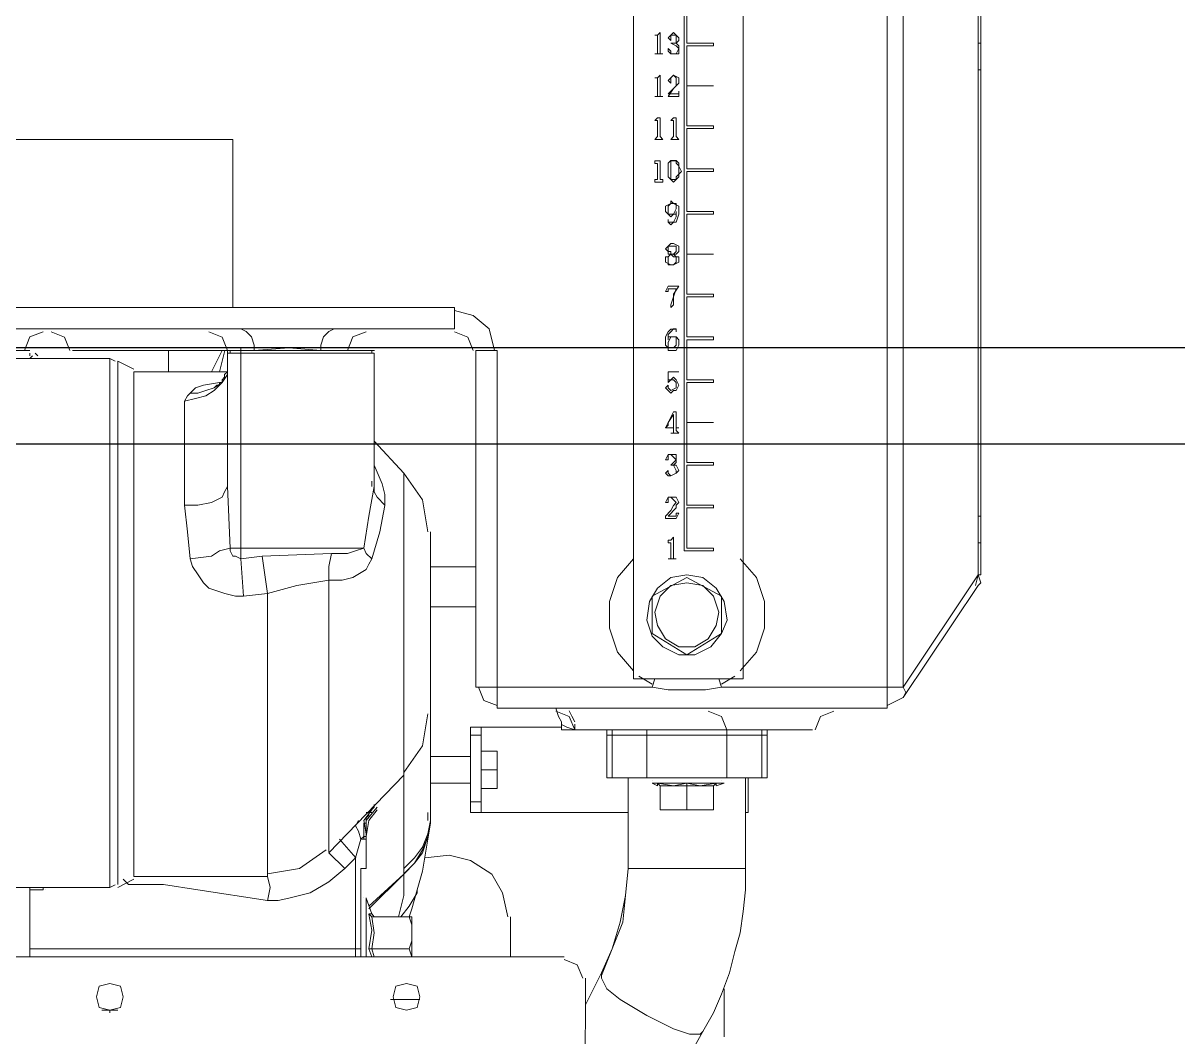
# Model space of a CAD drawing. Header units: inches. Extents: x 11 to 128, y 20 to 108.
# Drawn here: x 31.7957 to 32.1045, y 83.0887 to 83.3599 of the extents above; entities that cross this region are included whole.
import ezdxf

# ---------------------------------------------------------------- set-up
doc = ezdxf.new("R2010")
doc.units = ezdxf.units.IN
doc.header["$MEASUREMENT"] = 0
doc.layers.add('1', color=255, linetype='Continuous')
doc.layers.add('Dim', color=6, linetype='Continuous', lineweight=13)

# ---------------------------------------------------------------- blocks, each defined once
blk = doc.blocks.new('5')
at = {"layer": '1', "lineweight": 9}
for p, q in [((226.88662, -21.23033), (226.88662, -21.46021)), ((226.91267, -21.46021), (226.91267, -21.23033)), ((226.94696, -21.27543), (226.94696, -21.46719)), ((226.95078, -21.27859), (226.95078, -21.46213)), ((226.8987, -21.42973), (226.8987, -21.28877)), ((226.89934, -21.29956), (226.89934, -21.30907)), ((226.96855, -21.30146), (226.96855, -21.30907)), ((226.96918, -21.30907), (226.96918, -21.30146)), ((226.89235, -21.30716), (226.89298, -21.30653)), ((226.89298, -21.30653), (226.89298, -21.30653)), ((226.89298, -21.30653), (226.89298, -21.31098)), ((226.89615, -21.30652), (226.89552, -21.30716)), ((226.89679, -21.30716), (226.89615, -21.30652)), ((226.89235, -21.30716), (226.8917, -21.30716)), ((226.8917, -21.30716), (226.89235, -21.30716)), ((226.89171, -21.30716), (226.89171, -21.30716)), ((226.89235, -21.30781), (226.89235, -21.30716)), ((226.89235, -21.31099), (226.89235, -21.30783)), ((226.89552, -21.30716), (226.89488, -21.30781)), ((226.89488, -21.30781), (226.89552, -21.30844)), ((226.89552, -21.30781), (226.89552, -21.30716)), ((226.89552, -21.30716), (226.89552, -21.30716)), ((226.89552, -21.30716), (226.89615, -21.30716)), ((226.89552, -21.30844), (226.89552, -21.30781)), ((226.89552, -21.30907), (226.89552, -21.30907)), ((226.89679, -21.30908), (226.89552, -21.30908)), ((226.89552, -21.30908), (226.89679, -21.30971)), ((226.89615, -21.30716), (226.89679, -21.30716)), ((226.89742, -21.30781), (226.89679, -21.30716)), ((226.89679, -21.30716), (226.89679, -21.30781)), ((226.89679, -21.30781), (226.89679, -21.30908)), ((226.89679, -21.30907), (226.89742, -21.30844)), ((226.89742, -21.30971), (226.89679, -21.30908)), ((226.89679, -21.30971), (226.89742, -21.31034)), ((226.89742, -21.30844), (226.89742, -21.30781)), ((226.89742, -21.31034), (226.89742, -21.30971)), ((226.89934, -21.30907), (226.90568, -21.30907)), ((226.90568, -21.3097), (226.89934, -21.3097)), ((226.89934, -21.3097), (226.89934, -21.31923)), ((226.90568, -21.30907), (226.90568, -21.30971)), ((226.96855, -21.31544), (226.96855, -21.30907)), ((226.96855, -21.30907), (226.96918, -21.30907)), ((226.96918, -21.30907), (226.96918, -21.30907)), ((226.96918, -21.30907), (226.96918, -21.31544)), ((226.96918, -21.3097), (226.96918, -21.30907)), ((226.96918, -21.31162), (226.96918, -21.3097)), ((226.8917, -21.31162), (226.89235, -21.31162)), ((226.89171, -21.31162), (226.89361, -21.31162)), ((226.89171, -21.31162), (226.89171, -21.31162)), ((226.89171, -21.31162), (226.89171, -21.31162)), ((226.89235, -21.31162), (226.89235, -21.31099)), ((226.89298, -21.31162), (226.89298, -21.31098)), ((226.89361, -21.31162), (226.89298, -21.31162)), ((226.89361, -21.31162), (226.89361, -21.31162)), ((226.89552, -21.311), (226.89488, -21.31034)), ((226.89488, -21.31034), (226.89488, -21.311)), ((226.89488, -21.311), (226.89552, -21.31161)), ((226.89552, -21.31161), (226.89552, -21.311)), ((226.89615, -21.31161), (226.89552, -21.31161)), ((226.89552, -21.31161), (226.89615, -21.31161)), ((226.89679, -21.31161), (226.89615, -21.31161)), ((226.89615, -21.31161), (226.89742, -21.31161)), ((226.89742, -21.31034), (226.89679, -21.31161)), ((226.89742, -21.31161), (226.89742, -21.31034)), ((226.96918, -21.31417), (226.96918, -21.31162)), ((226.96918, -21.31544), (226.96918, -21.31417)), ((226.89235, -21.31734), (226.8917, -21.31734)), ((226.8917, -21.31734), (226.89235, -21.31734)), ((226.89171, -21.31734), (226.89171, -21.31734)), ((226.89235, -21.31734), (226.89298, -21.3167)), ((226.89235, -21.31797), (226.89235, -21.31734)), ((226.89235, -21.32115), (226.89235, -21.31797)), ((226.89298, -21.3167), (226.89298, -21.3167)), ((226.89298, -21.3167), (226.89298, -21.32115)), ((226.89488, -21.31797), (226.89552, -21.31733)), ((226.89552, -21.3186), (226.89488, -21.31797)), ((226.89552, -21.31733), (226.89615, -21.3167)), ((226.89552, -21.31734), (226.89615, -21.3167)), ((226.89552, -21.31797), (226.89552, -21.31734)), ((226.89552, -21.31797), (226.89552, -21.3186)), ((226.89552, -21.31797), (226.89552, -21.31797)), ((226.89615, -21.3167), (226.89742, -21.31733)), ((226.89615, -21.3167), (226.89679, -21.31734)), ((226.89679, -21.31734), (226.89679, -21.31797)), ((226.89679, -21.31797), (226.89679, -21.31923)), ((226.89742, -21.31733), (226.89742, -21.31797)), ((226.89742, -21.31797), (226.89742, -21.3186)), ((226.96855, -21.42149), (226.96855, -21.31544)), ((226.96855, -21.31544), (226.96918, -21.31544)), ((226.96918, -21.31544), (226.96918, -21.42149)), ((226.96918, -21.42149), (226.96918, -21.31544)), ((226.89679, -21.31923), (226.89488, -21.32115)), ((226.89615, -21.31987), (226.89488, -21.32177)), ((226.89679, -21.31923), (226.89615, -21.31987)), ((226.89742, -21.3186), (226.89679, -21.31923)), ((226.89742, -21.3205), (226.89742, -21.32177)), ((226.89742, -21.32051), (226.89742, -21.32051)), ((226.89742, -21.32051), (226.89742, -21.32114)), ((226.90568, -21.31923), (226.89934, -21.31923)), ((226.89934, -21.31923), (226.90568, -21.31923)), ((226.89934, -21.31923), (226.89934, -21.32876)), ((226.90568, -21.31923), (226.90568, -21.31923)), ((226.8917, -21.32176), (226.89235, -21.32176)), ((226.89171, -21.32177), (226.89361, -21.32177)), ((226.89171, -21.32177), (226.89171, -21.32177)), ((226.89171, -21.32177), (226.89171, -21.32177)), ((226.89235, -21.32176), (226.89235, -21.32115)), ((226.89298, -21.32177), (226.89298, -21.32116)), ((226.89361, -21.32177), (226.89298, -21.32177)), ((226.89361, -21.32177), (226.89361, -21.32177)), ((226.89488, -21.32115), (226.89679, -21.32115)), ((226.89742, -21.32177), (226.89488, -21.32177)), ((226.89488, -21.32177), (226.89488, -21.32177)), ((226.89742, -21.32114), (226.89679, -21.32114)), ((226.8917, -21.32749), (226.89235, -21.32686)), ((226.89235, -21.32749), (226.8917, -21.32749)), ((226.89171, -21.32749), (226.89171, -21.32749)), ((226.89171, -21.32749), (226.89171, -21.32749)), ((226.89235, -21.32686), (226.89298, -21.32686)), ((226.89235, -21.3313), (226.89235, -21.32748)), ((226.89235, -21.32749), (226.89235, -21.32749)), ((226.89298, -21.32686), (226.89298, -21.32686)), ((226.89298, -21.32686), (226.89298, -21.33129)), ((226.89552, -21.32749), (226.89615, -21.32686)), ((226.89552, -21.32749), (226.89552, -21.32749)), ((226.89552, -21.32749), (226.89552, -21.32749)), ((226.89552, -21.32749), (226.89552, -21.32749)), ((226.89615, -21.32749), (226.89552, -21.32749)), ((226.89615, -21.32686), (226.89679, -21.32686)), ((226.89615, -21.3313), (226.89615, -21.32748)), ((226.89679, -21.32686), (226.89679, -21.32686)), ((226.89679, -21.32686), (226.89679, -21.33129)), ((226.89934, -21.32877), (226.90568, -21.32877)), ((226.90568, -21.32877), (226.90568, -21.3294)), ((226.8917, -21.33195), (226.89235, -21.3313)), ((226.89235, -21.3313), (226.89235, -21.3313)), ((226.89298, -21.33129), (226.89361, -21.33195)), ((226.89553, -21.33195), (226.89615, -21.3313)), ((226.89615, -21.3313), (226.89615, -21.3313)), ((226.89679, -21.33129), (226.89742, -21.33195)), ((226.90568, -21.3294), (226.89934, -21.3294)), ((226.89934, -21.3294), (226.89934, -21.33893)), ((226.73167, -21.33195), (226.79137, -21.33195)), ((226.79136, -21.33195), (226.79136, -21.37194)), ((226.89361, -21.33195), (226.89171, -21.33195)), ((226.89171, -21.33195), (226.89171, -21.33195)), ((226.89171, -21.33195), (226.89171, -21.33195)), ((226.89361, -21.33195), (226.89361, -21.33195)), ((226.89361, -21.33195), (226.89361, -21.33195)), ((226.89742, -21.33195), (226.89552, -21.33195)), ((226.89552, -21.33195), (226.89552, -21.33195)), ((226.89552, -21.33195), (226.89552, -21.33195)), ((226.89742, -21.33195), (226.89742, -21.33195)), ((226.89742, -21.33195), (226.89742, -21.33195)), ((226.8917, -21.33702), (226.89235, -21.33702)), ((226.89171, -21.33702), (226.89171, -21.33702)), ((226.89171, -21.33765), (226.89171, -21.33702)), ((226.89235, -21.33702), (226.89298, -21.33702)), ((226.89298, -21.33702), (226.89298, -21.33702)), ((226.89298, -21.33702), (226.89298, -21.34147)), ((226.89553, -21.33701), (226.89488, -21.33764)), ((226.89552, -21.33764), (226.89552, -21.33703)), ((226.89552, -21.33703), (226.89615, -21.33703)), ((226.89615, -21.33701), (226.89553, -21.33701)), ((226.8968, -21.33701), (226.89615, -21.33701)), ((226.89615, -21.33703), (226.89679, -21.33703)), ((226.89679, -21.33703), (226.89679, -21.33764)), ((226.89742, -21.33764), (226.8968, -21.33701)), ((226.89235, -21.33765), (226.8917, -21.33765)), ((226.89235, -21.34147), (226.89235, -21.33765)), ((226.89235, -21.33765), (226.89235, -21.33765)), ((226.89488, -21.33764), (226.89488, -21.33828)), ((226.89488, -21.33828), (226.89488, -21.33956)), ((226.89488, -21.33956), (226.89488, -21.34019)), ((226.89552, -21.33827), (226.89552, -21.33764)), ((226.89552, -21.33893), (226.89552, -21.33827)), ((226.89552, -21.33956), (226.89552, -21.33893)), ((226.89552, -21.34019), (226.89552, -21.33956)), ((226.89679, -21.33764), (226.89742, -21.33827)), ((226.89742, -21.33828), (226.89742, -21.33764)), ((226.89742, -21.33827), (226.89742, -21.33956)), ((226.89805, -21.33956), (226.89742, -21.33828)), ((226.89742, -21.34019), (226.89805, -21.33956)), ((226.89742, -21.33956), (226.89742, -21.34019)), ((226.89934, -21.33893), (226.90568, -21.33893)), ((226.90568, -21.33956), (226.89934, -21.33956)), ((226.89934, -21.33956), (226.89934, -21.34909)), ((226.90568, -21.33893), (226.90568, -21.33957)), ((226.8917, -21.34147), (226.89235, -21.34147)), ((226.89171, -21.3421), (226.89171, -21.34147)), ((226.89171, -21.34147), (226.89171, -21.34147)), ((226.89361, -21.3421), (226.89171, -21.3421)), ((226.89235, -21.34147), (226.89235, -21.34147)), ((226.89298, -21.34147), (226.89361, -21.34147)), ((226.89361, -21.34147), (226.89361, -21.34147)), ((226.89361, -21.34147), (226.89361, -21.3421)), ((226.89488, -21.34019), (226.89488, -21.34083)), ((226.89488, -21.34083), (226.89553, -21.34146)), ((226.89552, -21.34082), (226.89552, -21.34019)), ((226.89552, -21.34148), (226.89552, -21.34082)), ((226.89615, -21.34148), (226.89552, -21.34148)), ((226.89553, -21.34146), (226.89615, -21.34211)), ((226.89615, -21.34211), (226.8968, -21.34146)), ((226.89679, -21.34148), (226.89615, -21.34148)), ((226.89742, -21.34019), (226.89679, -21.34082)), ((226.89679, -21.34082), (226.89679, -21.34148)), ((226.8968, -21.34146), (226.89742, -21.34083)), ((226.89742, -21.34083), (226.89742, -21.34019)), ((226.89742, -21.34019), (226.89742, -21.34019)), ((226.89552, -21.34719), (226.89425, -21.3478)), ((226.89425, -21.3478), (226.89425, -21.34848)), ((226.89488, -21.34781), (226.89552, -21.34718)), ((226.89488, -21.34847), (226.89488, -21.34781)), ((226.89615, -21.34719), (226.89552, -21.34654)), ((226.89552, -21.34654), (226.89552, -21.34719)), ((226.89552, -21.34718), (226.89679, -21.34718)), ((226.89552, -21.34718), (226.89552, -21.34718)), ((226.89742, -21.3478), (226.89615, -21.34719)), ((226.89679, -21.34718), (226.89679, -21.34847)), ((226.89742, -21.34848), (226.89742, -21.3478)), ((226.89425, -21.34848), (226.89425, -21.34909)), ((226.89425, -21.34909), (226.89488, -21.34972)), ((226.89488, -21.3491), (226.89488, -21.34847)), ((226.89488, -21.34971), (226.89488, -21.3491)), ((226.89552, -21.34971), (226.89488, -21.34971)), ((226.89488, -21.34972), (226.89552, -21.35035)), ((226.89488, -21.35164), (226.89488, -21.351)), ((226.89488, -21.351), (226.89488, -21.35164)), ((226.89615, -21.34971), (226.89552, -21.34971)), ((226.89552, -21.35035), (226.89615, -21.34972)), ((226.89679, -21.34847), (226.89615, -21.34971)), ((226.89615, -21.34972), (226.89679, -21.34972)), ((226.89679, -21.35036), (226.89615, -21.35165)), ((226.89679, -21.34847), (226.89679, -21.34847)), ((226.89679, -21.34972), (226.89679, -21.34909)), ((226.89679, -21.3491), (226.89679, -21.35036)), ((226.89679, -21.35164), (226.89742, -21.34972)), ((226.89742, -21.34909), (226.89742, -21.34848)), ((226.89742, -21.34972), (226.89742, -21.34909)), ((226.89934, -21.3491), (226.90568, -21.3491)), ((226.90568, -21.34971), (226.89934, -21.34971)), ((226.89934, -21.34971), (226.89934, -21.35924)), ((226.90568, -21.3491), (226.90568, -21.34971)), ((226.89552, -21.35164), (226.89488, -21.35164)), ((226.89488, -21.35164), (226.89488, -21.35164)), ((226.89488, -21.35164), (226.89552, -21.35227)), ((226.89552, -21.35164), (226.89552, -21.35164)), ((226.89552, -21.35227), (226.89615, -21.35164)), ((226.89615, -21.35165), (226.89552, -21.35165)), ((226.89615, -21.35164), (226.89679, -21.35164)), ((226.89488, -21.35734), (226.89426, -21.35798)), ((226.89426, -21.35798), (226.89426, -21.35798)), ((226.89426, -21.35798), (226.89488, -21.35861)), ((226.89553, -21.35671), (226.89488, -21.35734)), ((226.89553, -21.35735), (226.89488, -21.35735)), ((226.89488, -21.35735), (226.89488, -21.35798)), ((226.89488, -21.35798), (226.89488, -21.35861)), ((226.89488, -21.35861), (226.89553, -21.35861)), ((226.89488, -21.35861), (226.89488, -21.35924)), ((226.89488, -21.35987), (226.89552, -21.35923)), ((226.89488, -21.35924), (226.89553, -21.35924)), ((226.89553, -21.35924), (226.89488, -21.35988)), ((226.89552, -21.35924), (226.89615, -21.35988)), ((226.89615, -21.35671), (226.89553, -21.35671)), ((226.89615, -21.35735), (226.89553, -21.35735)), ((226.89553, -21.35861), (226.89553, -21.35924)), ((226.89553, -21.35924), (226.89615, -21.35924)), ((226.89742, -21.35735), (226.89615, -21.35671)), ((226.89615, -21.35671), (226.89615, -21.35671)), ((226.8968, -21.35735), (226.89615, -21.35735)), ((226.89679, -21.35861), (226.89615, -21.35925)), ((226.89615, -21.35924), (226.8968, -21.35924)), ((226.89615, -21.35924), (226.89615, -21.35924)), ((226.89679, -21.35986), (226.89615, -21.35925)), ((226.89679, -21.35798), (226.89679, -21.35798)), ((226.89679, -21.35798), (226.89679, -21.35861)), ((226.89679, -21.35861), (226.89679, -21.35861)), ((226.8968, -21.35798), (226.8968, -21.35735)), ((226.8968, -21.35924), (226.89742, -21.35861)), ((226.89742, -21.35798), (226.89742, -21.35735)), ((226.89742, -21.35861), (226.89742, -21.35798)), ((226.89742, -21.35798), (226.89742, -21.35798)), ((226.90568, -21.35924), (226.89934, -21.35924)), ((226.89934, -21.35924), (226.90568, -21.35924)), ((226.89934, -21.35924), (226.89934, -21.36877)), ((226.90568, -21.35924), (226.90568, -21.35924)), ((226.89488, -21.35988), (226.89426, -21.35988)), ((226.89426, -21.35988), (226.89426, -21.36053)), ((226.89426, -21.36053), (226.89426, -21.36114)), ((226.89426, -21.36114), (226.89553, -21.36179)), ((226.89488, -21.36052), (226.89488, -21.35987)), ((226.89488, -21.36051), (226.89488, -21.36114)), ((226.89488, -21.36052), (226.89488, -21.36052)), ((226.89488, -21.36114), (226.89488, -21.3618)), ((226.89488, -21.3618), (226.89615, -21.3618)), ((226.89553, -21.36179), (226.89615, -21.36179)), ((226.89615, -21.35988), (226.89679, -21.35988)), ((226.89615, -21.3618), (226.89742, -21.36114)), ((226.89679, -21.36115), (226.89615, -21.36181)), ((226.89615, -21.3618), (226.89615, -21.3618)), ((226.89615, -21.3618), (226.89615, -21.3618)), ((226.89742, -21.35986), (226.89679, -21.35986)), ((226.89679, -21.35988), (226.89679, -21.36053)), ((226.89679, -21.36052), (226.89679, -21.36052)), ((226.89679, -21.36052), (226.89679, -21.36115)), ((226.89742, -21.36052), (226.89742, -21.35986)), ((226.89742, -21.36115), (226.89742, -21.36052)), ((226.89742, -21.36115), (226.89742, -21.36115)), ((226.89425, -21.36815), (226.89488, -21.36686)), ((226.89488, -21.36686), (226.89742, -21.36686)), ((226.89552, -21.3675), (226.89488, -21.3675)), ((226.89488, -21.3675), (226.89488, -21.36814)), ((226.89679, -21.36751), (226.89552, -21.36751)), ((226.89742, -21.36686), (226.89615, -21.36877)), ((226.89615, -21.36938), (226.89679, -21.36751)), ((226.89742, -21.36686), (226.89742, -21.36686)), ((226.89488, -21.36814), (226.89425, -21.36814)), ((226.89552, -21.3713), (226.89615, -21.36938)), ((226.89615, -21.36877), (226.89615, -21.37067)), ((226.89934, -21.36877), (226.90568, -21.36877)), ((226.90568, -21.36939), (226.89934, -21.36939)), ((226.89934, -21.36939), (226.89934, -21.37892)), ((226.90568, -21.36877), (226.90568, -21.3694)), ((226.79137, -21.37194), (226.73167, -21.37194)), ((226.84409, -21.37194), (226.79137, -21.37194)), ((226.84852, -21.37385), (226.84408, -21.37259)), ((226.84409, -21.37702), (226.84409, -21.37194)), ((226.89615, -21.3713), (226.89552, -21.37194)), ((226.89552, -21.37194), (226.89552, -21.3713)), ((226.89615, -21.37067), (226.89615, -21.3713)), ((226.85233, -21.37701), (226.84852, -21.37385)), ((226.72468, -21.37702), (226.79328, -21.37702)), ((226.74627, -21.37766), (226.7431, -21.37892)), ((226.75134, -21.37893), (226.74819, -21.37767)), ((226.78565, -21.37767), (226.78881, -21.37893)), ((226.79455, -21.37765), (226.79328, -21.37702)), ((226.79328, -21.37702), (226.8047, -21.37702)), ((226.7958, -21.37892), (226.79455, -21.37765)), ((226.8047, -21.37702), (226.8155, -21.37702)), ((226.81421, -21.37765), (226.81296, -21.37892)), ((226.8155, -21.37702), (226.81421, -21.37765)), ((226.8155, -21.37702), (226.84408, -21.37702)), ((226.82312, -21.37766), (226.81995, -21.37892)), ((226.84724, -21.37893), (226.84409, -21.37767)), ((226.85361, -21.38212), (226.85233, -21.37701)), ((226.89488, -21.37766), (226.89425, -21.37892)), ((226.89552, -21.37703), (226.89488, -21.37766)), ((226.89488, -21.3783), (226.89552, -21.37767)), ((226.89488, -21.37958), (226.89488, -21.3783)), ((226.89552, -21.37767), (226.89615, -21.37701)), ((226.89615, -21.37703), (226.89552, -21.37703)), ((226.89615, -21.37701), (226.89679, -21.37701)), ((226.89679, -21.37703), (226.89615, -21.37703)), ((226.89679, -21.37701), (226.89679, -21.37767)), ((226.89679, -21.37766), (226.89679, -21.37703)), ((226.89679, -21.37766), (226.89679, -21.37766)), ((226.89679, -21.37766), (226.89679, -21.37766)), ((226.7431, -21.37892), (226.74185, -21.38211)), ((226.75263, -21.38212), (226.75134, -21.37893)), ((226.78881, -21.37893), (226.79009, -21.38212)), ((226.79643, -21.38084), (226.7958, -21.37892)), ((226.79643, -21.38212), (226.79643, -21.38084)), ((226.81296, -21.37892), (226.81233, -21.38084)), ((226.81233, -21.38084), (226.81233, -21.38212)), ((226.81995, -21.37892), (226.81868, -21.38211)), ((226.84851, -21.38212), (226.84724, -21.37893)), ((226.89425, -21.37892), (226.89425, -21.37958)), ((226.89425, -21.37958), (226.89425, -21.38084)), ((226.89425, -21.38084), (226.89488, -21.38147)), ((226.89552, -21.37892), (226.89488, -21.37892)), ((226.89488, -21.37892), (226.89488, -21.37958)), ((226.89488, -21.3802), (226.89553, -21.37892)), ((226.89488, -21.38083), (226.89488, -21.3802)), ((226.89488, -21.38147), (226.89488, -21.38083)), ((226.89615, -21.37892), (226.89552, -21.37892)), ((226.89553, -21.37892), (226.89615, -21.37892)), ((226.89679, -21.37892), (226.89615, -21.37892)), ((226.89615, -21.37892), (226.8968, -21.37892)), ((226.8968, -21.38084), (226.89615, -21.38147)), ((226.89742, -21.37958), (226.89679, -21.37892)), ((226.89679, -21.38211), (226.89742, -21.38084)), ((226.8968, -21.37892), (226.8968, -21.37958)), ((226.8968, -21.37958), (226.8968, -21.38021)), ((226.8968, -21.38021), (226.8968, -21.38084)), ((226.89742, -21.38021), (226.89742, -21.37958)), ((226.89742, -21.38084), (226.89742, -21.38021)), ((226.89742, -21.38021), (226.89742, -21.38021)), ((226.89934, -21.37892), (226.90568, -21.37892)), ((226.90568, -21.37958), (226.89934, -21.37958)), ((226.89934, -21.37958), (226.89934, -21.38909)), ((226.90568, -21.37892), (226.90568, -21.37958)), ((226.71134, -21.38212), (226.74309, -21.38212)), ((226.74309, -21.38274), (226.74309, -21.38338)), ((226.74309, -21.38401), (226.74372, -21.38338)), ((226.74437, -21.38274), (226.745, -21.38338)), ((226.75326, -21.38212), (226.79009, -21.38212)), ((226.77611, -21.38212), (226.77611, -21.38717)), ((226.78882, -21.38212), (226.78629, -21.38717)), ((226.78945, -21.38212), (226.78819, -21.38717)), ((226.79009, -21.38212), (226.82503, -21.38212)), ((226.79009, -21.38212), (226.79009, -21.38275)), ((226.79009, -21.38274), (226.82502, -21.38274)), ((226.79009, -21.38275), (226.79009, -21.41449)), ((226.79073, -21.38212), (226.79073, -21.38275)), ((226.79328, -21.38146), (226.79328, -21.38274)), ((226.79328, -21.38274), (226.79328, -21.4291)), ((226.8047, -21.38147), (226.79643, -21.38212)), ((226.81233, -21.38212), (226.8047, -21.38147)), ((226.82439, -21.38212), (226.82439, -21.38275)), ((226.82439, -21.38275), (226.82439, -21.38212)), ((226.82502, -21.41323), (226.82502, -21.38275)), ((226.82502, -21.38275), (226.82502, -21.4145)), ((226.84916, -21.46214), (226.84916, -21.38212)), ((226.84916, -21.38212), (226.85423, -21.38212)), ((226.85424, -21.38211), (226.85424, -21.46719)), ((226.89488, -21.38147), (226.89488, -21.38211)), ((226.89553, -21.38147), (226.89488, -21.38147)), ((226.89488, -21.38211), (226.89615, -21.38211)), ((226.89615, -21.38147), (226.89553, -21.38147)), ((226.89615, -21.38147), (226.89615, -21.38147)), ((226.89615, -21.38211), (226.89679, -21.38211)), ((226.76215, -21.38401), (226.71454, -21.38401)), ((226.76342, -21.38466), (226.76215, -21.384)), ((226.76215, -21.50975), (226.76215, -21.38401)), ((226.76405, -21.50911), (226.76405, -21.38465)), ((226.76405, -21.38466), (226.76786, -21.38655)), ((226.79009, -21.38782), (226.79009, -21.38529)), ((226.79009, -21.38529), (226.79009, -21.38592)), ((226.79009, -21.38592), (226.79009, -21.38655)), ((226.79009, -21.38655), (226.79009, -21.38718)), ((226.76786, -21.38718), (226.79008, -21.38718)), ((226.79009, -21.38718), (226.76786, -21.38718)), ((226.76786, -21.38718), (226.76786, -21.38718)), ((226.76786, -21.50721), (226.76786, -21.38718)), ((226.78881, -21.38971), (226.79009, -21.38782)), ((226.78944, -21.38845), (226.78881, -21.38908)), ((226.78881, -21.38908), (226.78881, -21.38971)), ((226.79009, -21.38718), (226.78944, -21.38782)), ((226.78944, -21.38782), (226.78944, -21.38845)), ((226.89488, -21.38972), (226.89488, -21.38717)), ((226.89488, -21.38717), (226.89488, -21.38909)), ((226.89742, -21.38718), (226.89488, -21.38718)), ((226.89488, -21.38718), (226.89742, -21.38718)), ((226.89552, -21.38909), (226.89488, -21.38972)), ((226.89552, -21.38909), (226.89488, -21.38909)), ((226.89615, -21.38846), (226.89552, -21.38909)), ((226.89615, -21.38909), (226.89552, -21.38909)), ((226.89679, -21.38909), (226.89615, -21.38846)), ((226.89679, -21.38972), (226.89615, -21.38909)), ((226.89742, -21.39038), (226.89679, -21.38909)), ((226.89742, -21.38718), (226.89742, -21.38718)), ((226.89934, -21.38908), (226.90568, -21.38908)), ((226.90568, -21.38908), (226.90568, -21.38971)), ((226.78122, -21.39227), (226.78247, -21.39099)), ((226.78247, -21.39099), (226.78439, -21.39037)), ((226.7831, -21.39227), (226.785, -21.39164)), ((226.78439, -21.39037), (226.78818, -21.38972)), ((226.785, -21.39164), (226.78692, -21.39099)), ((226.785, -21.39292), (226.78692, -21.39163)), ((226.78692, -21.39163), (226.78881, -21.38971)), ((226.78692, -21.39099), (226.78882, -21.38972)), ((226.78755, -21.39037), (226.78692, -21.39099)), ((226.78819, -21.39037), (226.78755, -21.39037)), ((226.78882, -21.38972), (226.78819, -21.38972)), ((226.78819, -21.38972), (226.78819, -21.39037)), ((226.78882, -21.38972), (226.78882, -21.38972)), ((226.89488, -21.39038), (226.89425, -21.39099)), ((226.89425, -21.39099), (226.89488, -21.39164)), ((226.89488, -21.38972), (226.89488, -21.38972)), ((226.89488, -21.39099), (226.89488, -21.39038)), ((226.89552, -21.39163), (226.89488, -21.39098)), ((226.89488, -21.39099), (226.89488, -21.39099)), ((226.89488, -21.39164), (226.89552, -21.39227)), ((226.89552, -21.39164), (226.89679, -21.39099)), ((226.89552, -21.39163), (226.89552, -21.39163)), ((226.89552, -21.39227), (226.89615, -21.39164)), ((226.89615, -21.39164), (226.89679, -21.39164)), ((226.89679, -21.39037), (226.89679, -21.38972)), ((226.89679, -21.39099), (226.89679, -21.39037)), ((226.89679, -21.39164), (226.89742, -21.39038)), ((226.90568, -21.38972), (226.89934, -21.38972)), ((226.89934, -21.38972), (226.89934, -21.39925)), ((226.77993, -21.39417), (226.78057, -21.3929)), ((226.77993, -21.39416), (226.78248, -21.39355)), ((226.77993, -21.41894), (226.77993, -21.39418)), ((226.78057, -21.3929), (226.78122, -21.39227)), ((226.78121, -21.39227), (226.7831, -21.39227)), ((226.78248, -21.39355), (226.785, -21.39292)), ((226.89426, -21.40053), (226.89615, -21.39671)), ((226.89615, -21.39734), (226.89488, -21.39924)), ((226.89615, -21.39671), (226.8968, -21.39671)), ((226.89615, -21.40052), (226.89615, -21.39734)), ((226.89679, -21.40052), (226.89679, -21.39671)), ((226.89488, -21.39989), (226.89425, -21.40052)), ((226.89488, -21.39924), (226.89488, -21.39989)), ((226.90568, -21.39924), (226.89934, -21.39924)), ((226.89934, -21.39924), (226.90568, -21.39924)), ((226.89934, -21.39925), (226.89934, -21.40878)), ((226.90568, -21.39924), (226.90568, -21.39924)), ((226.89615, -21.40052), (226.89426, -21.40052)), ((226.89426, -21.40052), (226.89615, -21.40052)), ((226.89426, -21.40052), (226.89426, -21.40052)), ((226.89552, -21.40179), (226.89742, -21.40179)), ((226.89552, -21.40179), (226.89552, -21.40179)), ((226.89552, -21.40179), (226.89552, -21.40179)), ((226.89553, -21.40179), (226.89615, -21.40179)), ((226.89615, -21.40116), (226.89615, -21.40052)), ((226.89615, -21.40179), (226.89615, -21.40116)), ((226.89742, -21.40052), (226.89679, -21.40052)), ((226.89679, -21.40052), (226.89742, -21.40052)), ((226.89679, -21.40116), (226.89679, -21.40052)), ((226.89742, -21.40179), (226.89679, -21.40115)), ((226.89742, -21.40052), (226.89742, -21.40052)), ((226.89742, -21.40179), (226.89742, -21.40179)), ((226.82502, -21.4037), (226.832, -21.41131)), ((226.832, -21.41131), (226.82502, -21.4037)), ((226.89488, -21.40687), (226.89426, -21.40814)), ((226.89426, -21.40814), (226.89488, -21.40814)), ((226.89488, -21.40749), (226.89488, -21.40686)), ((226.89488, -21.40686), (226.89552, -21.40686)), ((226.89553, -21.40687), (226.89488, -21.40687)), ((226.89488, -21.40815), (226.89488, -21.40749)), ((226.89488, -21.40815), (226.89488, -21.40815)), ((226.89552, -21.40686), (226.89615, -21.40749)), ((226.8968, -21.40687), (226.89553, -21.40687)), ((226.89615, -21.40749), (226.89679, -21.40815)), ((226.89679, -21.40815), (226.89615, -21.40878)), ((226.8968, -21.40814), (226.8968, -21.40687)), ((226.8968, -21.40877), (226.8968, -21.40814)), ((226.82502, -21.40942), (226.82692, -21.41385)), ((226.83645, -21.41767), (226.83201, -21.41131)), ((226.83201, -21.41132), (226.83201, -21.50529)), ((226.89488, -21.41068), (226.89425, -21.41131)), ((226.89425, -21.41131), (226.89488, -21.41196)), ((226.89488, -21.41131), (226.89488, -21.41067)), ((226.89488, -21.41068), (226.89488, -21.41068)), ((226.89552, -21.41196), (226.89488, -21.41131)), ((226.89615, -21.40878), (226.89552, -21.40943)), ((226.89552, -21.40942), (226.89552, -21.40942)), ((226.89552, -21.40943), (226.89615, -21.40943)), ((226.89679, -21.41131), (226.89552, -21.41196)), ((226.89552, -21.41196), (226.89679, -21.41131)), ((226.89615, -21.40942), (226.8968, -21.40877)), ((226.89679, -21.40941), (226.89615, -21.40941)), ((226.89615, -21.40943), (226.89679, -21.41067)), ((226.89742, -21.41068), (226.89679, -21.40941)), ((226.89679, -21.41067), (226.89679, -21.41131)), ((226.89679, -21.41131), (226.89742, -21.41068)), ((226.89934, -21.40877), (226.90568, -21.40877)), ((226.90568, -21.40942), (226.89934, -21.40942)), ((226.89934, -21.40942), (226.89934, -21.41895)), ((226.90568, -21.40877), (226.90568, -21.40943)), ((226.82439, -21.41449), (226.82439, -21.41322)), ((226.82692, -21.41385), (226.82754, -21.4164)), ((226.89488, -21.41196), (226.89552, -21.41196)), ((226.78944, -21.41575), (226.78881, -21.41704)), ((226.79009, -21.41449), (226.78944, -21.41575)), ((226.79073, -21.4291), (226.79009, -21.41449)), ((226.82502, -21.41449), (226.82375, -21.42148)), ((226.82502, -21.41575), (226.82502, -21.41449)), ((226.82567, -21.41704), (226.82502, -21.41575)), ((226.82754, -21.4164), (226.82754, -21.41895)), ((226.78057, -21.42528), (226.77992, -21.41894)), ((226.7831, -21.41893), (226.77993, -21.41893)), ((226.78629, -21.4183), (226.7831, -21.41893)), ((226.78881, -21.41704), (226.78629, -21.4183)), ((226.82754, -21.41893), (226.82567, -21.41704)), ((226.82754, -21.41895), (226.82631, -21.42527)), ((226.83773, -21.42528), (226.83645, -21.41767)), ((226.89425, -21.4183), (226.89488, -21.41704)), ((226.89488, -21.4183), (226.89425, -21.4183)), ((226.89488, -21.41766), (226.89488, -21.41703)), ((226.89488, -21.41703), (226.89552, -21.41703)), ((226.89488, -21.41704), (226.89552, -21.41704)), ((226.89488, -21.4183), (226.89488, -21.41766)), ((226.89488, -21.4183), (226.89488, -21.4183)), ((226.89679, -21.41957), (226.89488, -21.42149)), ((226.89552, -21.41703), (226.89615, -21.41766)), ((226.89552, -21.41704), (226.89679, -21.41704)), ((226.89615, -21.41895), (226.89552, -21.42019)), ((226.89615, -21.41766), (226.89679, -21.4183)), ((226.89679, -21.4183), (226.89615, -21.41895)), ((226.89679, -21.41704), (226.89742, -21.4183)), ((226.89742, -21.4183), (226.89679, -21.41894)), ((226.89679, -21.41894), (226.89679, -21.41957)), ((226.89934, -21.41894), (226.90568, -21.41894)), ((226.90568, -21.41957), (226.89934, -21.41957)), ((226.89934, -21.41957), (226.89934, -21.4291)), ((226.90568, -21.41894), (226.90568, -21.41958)), ((226.82375, -21.42148), (226.8225, -21.42909)), ((226.89552, -21.4202), (226.89425, -21.42148)), ((226.89679, -21.42211), (226.89425, -21.42211)), ((226.89426, -21.42211), (226.89426, -21.42148)), ((226.89488, -21.42149), (226.89615, -21.42149)), ((226.89615, -21.42148), (226.89679, -21.42148)), ((226.89679, -21.42148), (226.89679, -21.42083)), ((226.89679, -21.42083), (226.89742, -21.42083)), ((226.89742, -21.42083), (226.89679, -21.42211)), ((226.96855, -21.42783), (226.96855, -21.42149)), ((226.96855, -21.42149), (226.96918, -21.42149)), ((226.96918, -21.42274), (226.96918, -21.42148)), ((226.96918, -21.42148), (226.96918, -21.42783)), ((226.96918, -21.42529), (226.96918, -21.42274)), ((226.78121, -21.43165), (226.78057, -21.42528)), ((226.82631, -21.42527), (226.82439, -21.43164)), ((226.83836, -21.42528), (226.83836, -21.49198)), ((226.89488, -21.42719), (226.89488, -21.42719)), ((226.89488, -21.42783), (226.89488, -21.42719)), ((226.89488, -21.42719), (226.89553, -21.42719)), ((226.89552, -21.42783), (226.89488, -21.42783)), ((226.89552, -21.43102), (226.89552, -21.42783)), ((226.89552, -21.42783), (226.89552, -21.42783)), ((226.89553, -21.42719), (226.89615, -21.42654)), ((226.89615, -21.42654), (226.89615, -21.42654)), ((226.89615, -21.42654), (226.89615, -21.43101)), ((226.96855, -21.43544), (226.96855, -21.42783)), ((226.96855, -21.42783), (226.96918, -21.42783)), ((226.96918, -21.42719), (226.96918, -21.42529)), ((226.96918, -21.42783), (226.96918, -21.42719)), ((226.96918, -21.43543), (226.96918, -21.42782)), ((226.96918, -21.42783), (226.96918, -21.42783)), ((226.78629, -21.43102), (226.78819, -21.42974)), ((226.78819, -21.42974), (226.79073, -21.4291)), ((226.79074, -21.4291), (226.79074, -21.42974)), ((226.79328, -21.4291), (226.79074, -21.4291)), ((226.79074, -21.42974), (226.79136, -21.43102)), ((226.79328, -21.43165), (226.79328, -21.4291)), ((226.82249, -21.4291), (226.79329, -21.4291)), ((226.79835, -21.43102), (226.81485, -21.43037)), ((226.81485, -21.43036), (226.81421, -21.43352)), ((226.81485, -21.43037), (226.81868, -21.43037)), ((226.81868, -21.43037), (226.82058, -21.42974)), ((226.82058, -21.42974), (226.82249, -21.4291)), ((226.82249, -21.4291), (226.82312, -21.43037)), ((226.82312, -21.43037), (226.82439, -21.43165)), ((226.90568, -21.42973), (226.8987, -21.42973)), ((226.89934, -21.4291), (226.90568, -21.4291)), ((226.90568, -21.4291), (226.90568, -21.42974)), ((226.78121, -21.43165), (226.78629, -21.43102)), ((226.78182, -21.43352), (226.78121, -21.43165)), ((226.79136, -21.43102), (226.79199, -21.43102)), ((226.79199, -21.43102), (226.79328, -21.43165)), ((226.79328, -21.43165), (226.79391, -21.44054)), ((226.79835, -21.43102), (226.79329, -21.43165)), ((226.79963, -21.43989), (226.79835, -21.43102)), ((226.82375, -21.43291), (226.82312, -21.43419)), ((226.82439, -21.43164), (226.82375, -21.43291)), ((226.88662, -21.43165), (226.88282, -21.43607)), ((226.89488, -21.43165), (226.89679, -21.43165)), ((226.89488, -21.43165), (226.89488, -21.43165)), ((226.89488, -21.43165), (226.89488, -21.43165)), ((226.89488, -21.43165), (226.89552, -21.43165)), ((226.89552, -21.43165), (226.89552, -21.43102)), ((226.89615, -21.43165), (226.89615, -21.43101)), ((226.89679, -21.43165), (226.89615, -21.43165)), ((226.89679, -21.43165), (226.89679, -21.43165)), ((226.91585, -21.43606), (226.91203, -21.43164)), ((226.78311, -21.43544), (226.78182, -21.43352)), ((226.78438, -21.43736), (226.78311, -21.43544)), ((226.81421, -21.43352), (226.81421, -21.43673)), ((226.81995, -21.43607), (226.81739, -21.43672)), ((226.82312, -21.43419), (226.81995, -21.43607)), ((226.83836, -21.43353), (226.84915, -21.43353)), ((226.88282, -21.43607), (226.88092, -21.44178)), ((226.89106, -21.44054), (226.89933, -21.43607)), ((226.89552, -21.43607), (226.89236, -21.43862)), ((226.89934, -21.43543), (226.89552, -21.43607)), ((226.90315, -21.43607), (226.89934, -21.43543)), ((226.89934, -21.43607), (226.90759, -21.44054)), ((226.9063, -21.43862), (226.90315, -21.43607)), ((226.91774, -21.4418), (226.91585, -21.43606)), ((226.95077, -21.46214), (226.96855, -21.43543)), ((226.96792, -21.438), (226.96855, -21.43543)), ((226.96855, -21.43543), (226.96918, -21.43543)), ((226.96855, -21.43543), (226.96918, -21.43543)), ((226.96855, -21.43543), (226.96918, -21.43735)), ((226.78564, -21.43862), (226.78438, -21.43736)), ((226.78755, -21.43926), (226.78564, -21.43862)), ((226.79962, -21.43988), (226.80659, -21.43801)), ((226.80659, -21.43801), (226.81422, -21.43672)), ((226.81422, -21.43672), (226.81422, -21.5015)), ((226.81739, -21.43672), (226.81422, -21.43672)), ((226.89236, -21.43862), (226.89044, -21.4418)), ((226.89552, -21.43799), (226.89298, -21.44054)), ((226.89934, -21.43736), (226.89552, -21.43799)), ((226.90315, -21.43799), (226.89934, -21.43736)), ((226.90568, -21.44054), (226.90315, -21.43799)), ((226.90822, -21.4418), (226.9063, -21.43862)), ((226.95078, -21.46464), (226.96856, -21.438)), ((226.96918, -21.43735), (226.96855, -21.43801)), ((226.78945, -21.43989), (226.78755, -21.43926)), ((226.79199, -21.44054), (226.78945, -21.43989)), ((226.79391, -21.44054), (226.79199, -21.44054)), ((226.79962, -21.43989), (226.79391, -21.44054)), ((226.79962, -21.4399), (226.79962, -21.50721)), ((226.89106, -21.44942), (226.89106, -21.44055)), ((226.89298, -21.44054), (226.89171, -21.44436)), ((226.90695, -21.44436), (226.90568, -21.44054)), ((226.90759, -21.44055), (226.90759, -21.44942)), ((226.83836, -21.44307), (226.84915, -21.44307)), ((226.88092, -21.44178), (226.88092, -21.44813)), ((226.89044, -21.4418), (226.88979, -21.44625)), ((226.89171, -21.44436), (226.89236, -21.44752)), ((226.9063, -21.44752), (226.90695, -21.44436)), ((226.90887, -21.44625), (226.90822, -21.4418)), ((226.91774, -21.44814), (226.91774, -21.4418)), ((226.88979, -21.44625), (226.89107, -21.45006)), ((226.90759, -21.44943), (226.90887, -21.44625)), ((226.88092, -21.44813), (226.88282, -21.45386)), ((226.89933, -21.4545), (226.89106, -21.44942)), ((226.89236, -21.44752), (226.89425, -21.4507)), ((226.90759, -21.44942), (226.89933, -21.4545)), ((226.90441, -21.4507), (226.9063, -21.44752)), ((226.90505, -21.45259), (226.90759, -21.44943)), ((226.91585, -21.45388), (226.91774, -21.44814)), ((226.89107, -21.45006), (226.89361, -21.45259)), ((226.89361, -21.45259), (226.89742, -21.45449)), ((226.89425, -21.4507), (226.89742, -21.4526)), ((226.89742, -21.4526), (226.90124, -21.4526)), ((226.90124, -21.4526), (226.90441, -21.4507)), ((226.90124, -21.45449), (226.90505, -21.45259)), ((226.88282, -21.45386), (226.88662, -21.45831)), ((226.89742, -21.45449), (226.90124, -21.45449)), ((226.91203, -21.4583), (226.91585, -21.45388)), ((226.88662, -21.46021), (226.91267, -21.46021)), ((226.8879, -21.45957), (226.89105, -21.46147)), ((226.89106, -21.46213), (226.8917, -21.46022)), ((226.90694, -21.46021), (226.90758, -21.46213)), ((226.90759, -21.46147), (226.91076, -21.45958)), ((226.84916, -21.46213), (226.89106, -21.46213)), ((226.84979, -21.46213), (226.85106, -21.4653)), ((226.89487, -21.46277), (226.89106, -21.46213)), ((226.89933, -21.46277), (226.89487, -21.46277)), ((226.90376, -21.46277), (226.89933, -21.46277)), ((226.90759, -21.46213), (226.90376, -21.46277)), ((226.95078, -21.46213), (226.90758, -21.46213)), ((226.95078, -21.46213), (226.9514, -21.4634)), ((226.9514, -21.4634), (226.95078, -21.46464)), ((226.85106, -21.4653), (226.85423, -21.46656)), ((226.94696, -21.46656), (226.95077, -21.46464)), ((226.83645, -21.4761), (226.83772, -21.46847)), ((226.85424, -21.46719), (226.94696, -21.46719)), ((226.86759, -21.46719), (226.86821, -21.46719)), ((226.86821, -21.46719), (226.86883, -21.4691)), ((226.86821, -21.46784), (226.87138, -21.4691)), ((226.86884, -21.4691), (226.86948, -21.47039)), ((226.87201, -21.46909), (226.87138, -21.46783)), ((226.87138, -21.4691), (226.87265, -21.47228)), ((226.87265, -21.47038), (226.87201, -21.46909)), ((226.90759, -21.46911), (226.90442, -21.46784)), ((226.93109, -21.4691), (226.92982, -21.47228)), ((226.93426, -21.46784), (226.93109, -21.4691)), ((226.84788, -21.47165), (226.85043, -21.47165)), ((226.84788, -21.49197), (226.84788, -21.47165)), ((226.85043, -21.47165), (226.86948, -21.47165)), ((226.85043, -21.47165), (226.85043, -21.49197)), ((226.86948, -21.47039), (226.86948, -21.471)), ((226.87076, -21.47166), (226.86948, -21.47101)), ((226.86948, -21.47101), (226.86948, -21.47229)), ((226.86948, -21.47101), (226.86948, -21.47101)), ((226.87265, -21.47229), (226.87076, -21.47166)), ((226.87265, -21.47228), (226.87265, -21.471)), ((226.90886, -21.47229), (226.90759, -21.46911)), ((226.84788, -21.47355), (226.85043, -21.47355)), ((226.86948, -21.47229), (226.87328, -21.47229)), ((226.87328, -21.47229), (226.92917, -21.47229)), ((226.88027, -21.48371), (226.88027, -21.47228)), ((226.91838, -21.47355), (226.88027, -21.47355)), ((226.88154, -21.48371), (226.88154, -21.47228)), ((226.88979, -21.48371), (226.88979, -21.47228)), ((226.90886, -21.48371), (226.90886, -21.47228)), ((226.91712, -21.48371), (226.91712, -21.47228)), ((226.91838, -21.47228), (226.91838, -21.48371)), ((226.83201, -21.48242), (226.83645, -21.4761)), ((226.84788, -21.47863), (226.83836, -21.47863)), ((226.85043, -21.47737), (226.85424, -21.47737)), ((226.85424, -21.47737), (226.85424, -21.48624)), ((226.85043, -21.4818), (226.85424, -21.4818)), ((226.81422, -21.50151), (226.83202, -21.48306)), ((226.83202, -21.48306), (226.81422, -21.50151)), ((226.84788, -21.485), (226.83836, -21.485)), ((226.91838, -21.48371), (226.88027, -21.48371)), ((226.88537, -21.50529), (226.88537, -21.48371)), ((226.88537, -21.48371), (226.88537, -21.50529)), ((226.89106, -21.48435), (226.89106, -21.48435)), ((226.89106, -21.485), (226.90823, -21.485)), ((226.89106, -21.485), (226.89235, -21.48563)), ((226.89235, -21.48563), (226.89106, -21.485)), ((226.89235, -21.48562), (226.89235, -21.48499)), ((226.89235, -21.48499), (226.89297, -21.48562)), ((226.89235, -21.485), (226.89616, -21.48563)), ((226.89616, -21.48563), (226.89933, -21.485)), ((226.89933, -21.48562), (226.89933, -21.48499)), ((226.89933, -21.485), (226.90252, -21.48563)), ((226.90252, -21.48563), (226.90632, -21.485)), ((226.90631, -21.48499), (226.90568, -21.48562)), ((226.90631, -21.48562), (226.90631, -21.48499)), ((226.90823, -21.485), (226.90631, -21.48563)), ((226.90631, -21.48563), (226.90823, -21.485)), ((226.90759, -21.48435), (226.90759, -21.48435)), ((226.9133, -21.48371), (226.9133, -21.50529)), ((226.9133, -21.50529), (226.9133, -21.48371)), ((226.91393, -21.48371), (226.91393, -21.49197)), ((226.85043, -21.48624), (226.85424, -21.48624)), ((226.89235, -21.48562), (226.89235, -21.48562)), ((226.89297, -21.48562), (226.89616, -21.48562)), ((226.89298, -21.48562), (226.89298, -21.49133)), ((226.89616, -21.48562), (226.89933, -21.48562)), ((226.90251, -21.48562), (226.89934, -21.48562)), ((226.89934, -21.48562), (226.89934, -21.49133)), ((226.90568, -21.48562), (226.90251, -21.48562)), ((226.90568, -21.48562), (226.90568, -21.49133)), ((226.90631, -21.48562), (226.90631, -21.48562)), ((226.82566, -21.4907), (226.82312, -21.49386)), ((226.82374, -21.49197), (226.82501, -21.49069)), ((226.82502, -21.4907), (226.82502, -21.49007)), ((226.85043, -21.48942), (226.84789, -21.48942)), ((226.82439, -21.49132), (226.82249, -21.49387)), ((226.82312, -21.49197), (226.82375, -21.49197)), ((226.82312, -21.49323), (226.82375, -21.4926)), ((226.82312, -21.49323), (226.82312, -21.49386)), ((226.82374, -21.49386), (226.82566, -21.49133)), ((226.82375, -21.4926), (226.82375, -21.49196)), ((226.82375, -21.49196), (226.82439, -21.49196)), ((226.83773, -21.49387), (226.83773, -21.49197)), ((226.83836, -21.49258), (226.83836, -21.49197)), ((226.83836, -21.49323), (226.83836, -21.49258)), ((226.83836, -21.49387), (226.83836, -21.49323)), ((226.85043, -21.49197), (226.84789, -21.49197)), ((226.88537, -21.49197), (226.85043, -21.49197)), ((226.89615, -21.49132), (226.89298, -21.49132)), ((226.89298, -21.49132), (226.90567, -21.49132)), ((226.89298, -21.49132), (226.89298, -21.49132)), ((226.89933, -21.49132), (226.89615, -21.49132)), ((226.89934, -21.49132), (226.90251, -21.49132)), ((226.90251, -21.49132), (226.90568, -21.49132)), ((226.90568, -21.49132), (226.90568, -21.49132)), ((226.91393, -21.49197), (226.9133, -21.49197)), ((226.82122, -21.49387), (226.82057, -21.49515)), ((226.82057, -21.49515), (226.82122, -21.49642)), ((226.82122, -21.49642), (226.82184, -21.49831)), ((226.82249, -21.49387), (226.82312, -21.49704)), ((226.82312, -21.49449), (226.82249, -21.49449)), ((226.82249, -21.49449), (226.82249, -21.49515)), ((226.82249, -21.49515), (226.82249, -21.49578)), ((226.82249, -21.49578), (226.82249, -21.49641)), ((226.82249, -21.49641), (226.82249, -21.49704)), ((226.82312, -21.49386), (226.82312, -21.49449)), ((226.82312, -21.49386), (226.82312, -21.49768)), ((226.82312, -21.49768), (226.82374, -21.49386)), ((226.83772, -21.49832), (226.83835, -21.4945)), ((226.83773, -21.49705), (226.83836, -21.49387)), ((226.83836, -21.49387), (226.83773, -21.49768)), ((226.83773, -21.49768), (226.83836, -21.49449)), ((226.83836, -21.49449), (226.83836, -21.49386)), ((226.81677, -21.49832), (226.82059, -21.50275)), ((226.82057, -21.50275), (226.82185, -21.49832)), ((226.82249, -21.49768), (226.82185, -21.49833)), ((226.82185, -21.49832), (226.82312, -21.49832)), ((226.82249, -21.49704), (226.82249, -21.49768)), ((226.82249, -21.49832), (226.82249, -21.49767)), ((226.82312, -21.49768), (226.8225, -21.49768)), ((226.82312, -21.49833), (226.82312, -21.49768)), ((226.82312, -21.50529), (226.82312, -21.49831)), ((226.82312, -21.49831), (226.82312, -21.50529)), ((226.83646, -21.50021), (226.83773, -21.49705)), ((226.83646, -21.50151), (226.83773, -21.49768)), ((226.83773, -21.49768), (226.83646, -21.50086)), ((226.8371, -21.50211), (226.83772, -21.49832)), ((226.80725, -21.50528), (226.81359, -21.50086)), ((226.81422, -21.50151), (226.81803, -21.5053)), ((226.83454, -21.50274), (226.83646, -21.50021)), ((226.83646, -21.50086), (226.83454, -21.50403)), ((226.83454, -21.50402), (226.83646, -21.50151)), ((226.82058, -21.50275), (226.81803, -21.5053)), ((226.82058, -21.52627), (226.82058, -21.50275)), ((226.83202, -21.50529), (226.83454, -21.50274)), ((226.83202, -21.50657), (226.83454, -21.50402)), ((226.83454, -21.50403), (226.83202, -21.50658)), ((226.83645, -21.50593), (226.8371, -21.50211)), ((226.84282, -21.50213), (226.83709, -21.50274)), ((226.84789, -21.50339), (226.84282, -21.50213)), ((226.85298, -21.50658), (226.84789, -21.50339)), ((226.79962, -21.50721), (226.76786, -21.50721)), ((226.79962, -21.50657), (226.80725, -21.50528)), ((226.79962, -21.50721), (226.80025, -21.50976)), ((226.81803, -21.50529), (226.81422, -21.50847)), ((226.82312, -21.50529), (226.82185, -21.50529)), ((226.82185, -21.50529), (226.82185, -21.52627)), ((226.83202, -21.50658), (226.82374, -21.51419)), ((226.83201, -21.50658), (226.82375, -21.51482)), ((226.83201, -21.50657), (226.83201, -21.50528)), ((226.83201, -21.50592), (226.83201, -21.50657)), ((226.83201, -21.51166), (226.83201, -21.50658)), ((226.83518, -21.51038), (226.83645, -21.50593)), ((226.8555, -21.51103), (226.85298, -21.50658)), ((226.88537, -21.50529), (226.88473, -21.51165)), ((226.88473, -21.51166), (226.88537, -21.50529)), ((226.88537, -21.50529), (226.9133, -21.50529)), ((226.9133, -21.51038), (226.9133, -21.5053)), ((226.76215, -21.50975), (226.71454, -21.50975)), ((226.74309, -21.50975), (226.74309, -21.52628)), ((226.74627, -21.51038), (226.74627, -21.50975)), ((226.76342, -21.50912), (226.76215, -21.50975)), ((226.76786, -21.50783), (226.76405, -21.50975)), ((226.76597, -21.50848), (226.7653, -21.50783)), ((226.76659, -21.50911), (226.76597, -21.50848)), ((226.77486, -21.50911), (226.76659, -21.50911)), ((226.7831, -21.51037), (226.77486, -21.50911)), ((226.80025, -21.50976), (226.79962, -21.51292)), ((226.81422, -21.50847), (226.80978, -21.51103)), ((226.74309, -21.51038), (226.74626, -21.51038)), ((226.74626, -21.51038), (226.74309, -21.51038)), ((226.7469, -21.51038), (226.7469, -21.51038)), ((226.79962, -21.5129), (226.7831, -21.51037)), ((226.80217, -21.5129), (226.79962, -21.5129)), ((226.80469, -21.51229), (226.80217, -21.5129)), ((226.80978, -21.51103), (226.80469, -21.51229)), ((226.82249, -21.51228), (226.82249, -21.51228)), ((226.82312, -21.51228), (226.82312, -21.52628)), ((226.82439, -21.51608), (226.82312, -21.51229)), ((226.82312, -21.51229), (226.82439, -21.51608)), ((226.83073, -21.51674), (226.83201, -21.51166)), ((226.83328, -21.51419), (226.83518, -21.51103)), ((226.83391, -21.51482), (226.83518, -21.51038)), ((226.83518, -21.51103), (226.83518, -21.51037)), ((226.83518, -21.51038), (226.83518, -21.51038)), ((226.85677, -21.51674), (226.8555, -21.51103)), ((226.88345, -21.518), (226.88473, -21.51166)), ((226.88473, -21.51165), (226.88408, -21.51802)), ((226.91267, -21.51546), (226.9133, -21.51038)), ((226.83136, -21.51674), (226.83328, -21.51419)), ((226.83328, -21.51674), (226.83391, -21.51482)), ((226.91203, -21.52056), (226.91267, -21.51546)), ((226.82439, -21.51673), (226.82375, -21.51608)), ((226.82375, -21.51608), (226.82439, -21.51608)), ((226.82439, -21.5199), (226.82375, -21.51609)), ((226.83328, -21.51674), (226.82438, -21.51674)), ((226.82439, -21.51608), (226.82502, -21.51673)), ((226.82502, -21.52056), (226.82439, -21.51674)), ((226.83391, -21.51674), (226.83328, -21.51674)), ((226.83391, -21.51864), (226.83328, -21.51674)), ((226.83391, -21.52627), (226.83391, -21.51674)), ((226.85742, -21.51674), (226.85742, -21.52627)), ((226.88154, -21.52435), (226.88345, -21.518)), ((226.88408, -21.51802), (226.88154, -21.52434)), ((226.82375, -21.52435), (226.82439, -21.5199)), ((226.82439, -21.52435), (226.82502, -21.52056)), ((226.83391, -21.52055), (226.83391, -21.51864)), ((226.83391, -21.52245), (226.83391, -21.52055)), ((226.91075, -21.52499), (226.91203, -21.52056)), ((226.83328, -21.52435), (226.83391, -21.52245)), ((226.87012, -21.52627), (226.72467, -21.52627)), ((226.82185, -21.52435), (226.74309, -21.52435)), ((226.82374, -21.52435), (226.82439, -21.52435)), ((226.82439, -21.52627), (226.82375, -21.52435)), ((226.82439, -21.52435), (226.83327, -21.52435)), ((226.82502, -21.52627), (226.82439, -21.52435)), ((226.83328, -21.52435), (226.83391, -21.52626)), ((226.88154, -21.52434), (226.87901, -21.53008)), ((226.87901, -21.5307), (226.88154, -21.52435)), ((226.90948, -21.53007), (226.91075, -21.52499)), ((226.87328, -21.52816), (226.87013, -21.5269)), ((226.87457, -21.53134), (226.87328, -21.52816)), ((226.8752, -21.53767), (226.87901, -21.53009)), ((226.8752, -21.53578), (226.8752, -21.53135)), ((226.87901, -21.53008), (226.87901, -21.53069)), ((226.87901, -21.53135), (226.87901, -21.5307)), ((226.87964, -21.53259), (226.87901, -21.53135)), ((226.90758, -21.53515), (226.90948, -21.53007)), ((226.75962, -21.53325), (226.75898, -21.53578)), ((226.76215, -21.5326), (226.75962, -21.53325)), ((226.76467, -21.53325), (226.76215, -21.5326)), ((226.7653, -21.53578), (226.76467, -21.53325)), ((226.83011, -21.53325), (226.82946, -21.53578)), ((226.83265, -21.5326), (226.83011, -21.53325)), ((226.83518, -21.53325), (226.83265, -21.5326)), ((226.83582, -21.53578), (226.83518, -21.53325)), ((226.88027, -21.53388), (226.87964, -21.53259)), ((226.88345, -21.53643), (226.88027, -21.53388)), ((226.90823, -21.53388), (226.90823, -21.5453)), ((226.75898, -21.53578), (226.75962, -21.53831)), ((226.76467, -21.53831), (226.7653, -21.53578)), ((226.83583, -21.53643), (226.82884, -21.53643)), ((226.82946, -21.53578), (226.83011, -21.53831)), ((226.83518, -21.53831), (226.83582, -21.53578)), ((226.87393, -21.83551), (226.8752, -21.53579)), ((226.88979, -21.54022), (226.88345, -21.53643)), ((226.90569, -21.5396), (226.90758, -21.53515)), ((226.75962, -21.53831), (226.76215, -21.53895)), ((226.76025, -21.53895), (226.76405, -21.53895)), ((226.76215, -21.53895), (226.76467, -21.53831)), ((226.76215, -21.5396), (226.76215, -21.53895)), ((226.83011, -21.53831), (226.83265, -21.53895)), ((226.83265, -21.53895), (226.83518, -21.53831)), ((226.89615, -21.54341), (226.88979, -21.54022)), ((226.90314, -21.54402), (226.90569, -21.5396)), ((226.87964, -21.58595), (226.90314, -21.54402)), ((226.89996, -21.54467), (226.89615, -21.54341)), ((226.90186, -21.54467), (226.89996, -21.54467)), ((226.90251, -21.54467), (226.90186, -21.54467)), ((226.90315, -21.54402), (226.90251, -21.54467))]:
    blk.add_line(p, q, dxfattribs=at)

msp = doc.modelspace()

# ---------------------------------------------------------------- linework, layer by layer
for p, q in [((32.1232, 83.27306), (31.19342, 83.27306)), ((32.12294, 83.24726), (31.19315, 83.24726))]:
    msp.add_line(p, q)
msp.add_open_spline([(18.80527, 84.67695), (20.02879, 84.15716), (22.00001, 83.28056), (26.13586, 81.6811), (29.86669, 80.9072), (34.92488, 80.9072), (38.64477, 80.92251), (41.12414, 80.90707)], degree=3, knots=[0, 0, 0, 0, 3.550687, 7.088547, 10.454406, 13.763203, 20.376363, 20.376363, 20.376363, 20.376363])
msp.add_open_spline([(18.80527, 84.67695), (20.02879, 84.15716), (22.00001, 83.28056), (26.13586, 81.6811), (29.86669, 80.9072), (34.92488, 80.9072), (38.64477, 80.92251), (41.12414, 80.90707)], degree=3, knots=[0, 0, 0, 0, 3.550687, 7.088547, 10.454406, 13.763203, 20.376363, 20.376363, 20.376363, 20.376363])

# ---------------------------------------------------------------- block references
at = {"layer": 'Dim', "xscale": 1.125, "yscale": 1.125, "zscale": 1.125}
msp.add_blockref('5', (-223.28855, 107.32721), dxfattribs=at)

doc.saveas('drawing.dxf')
